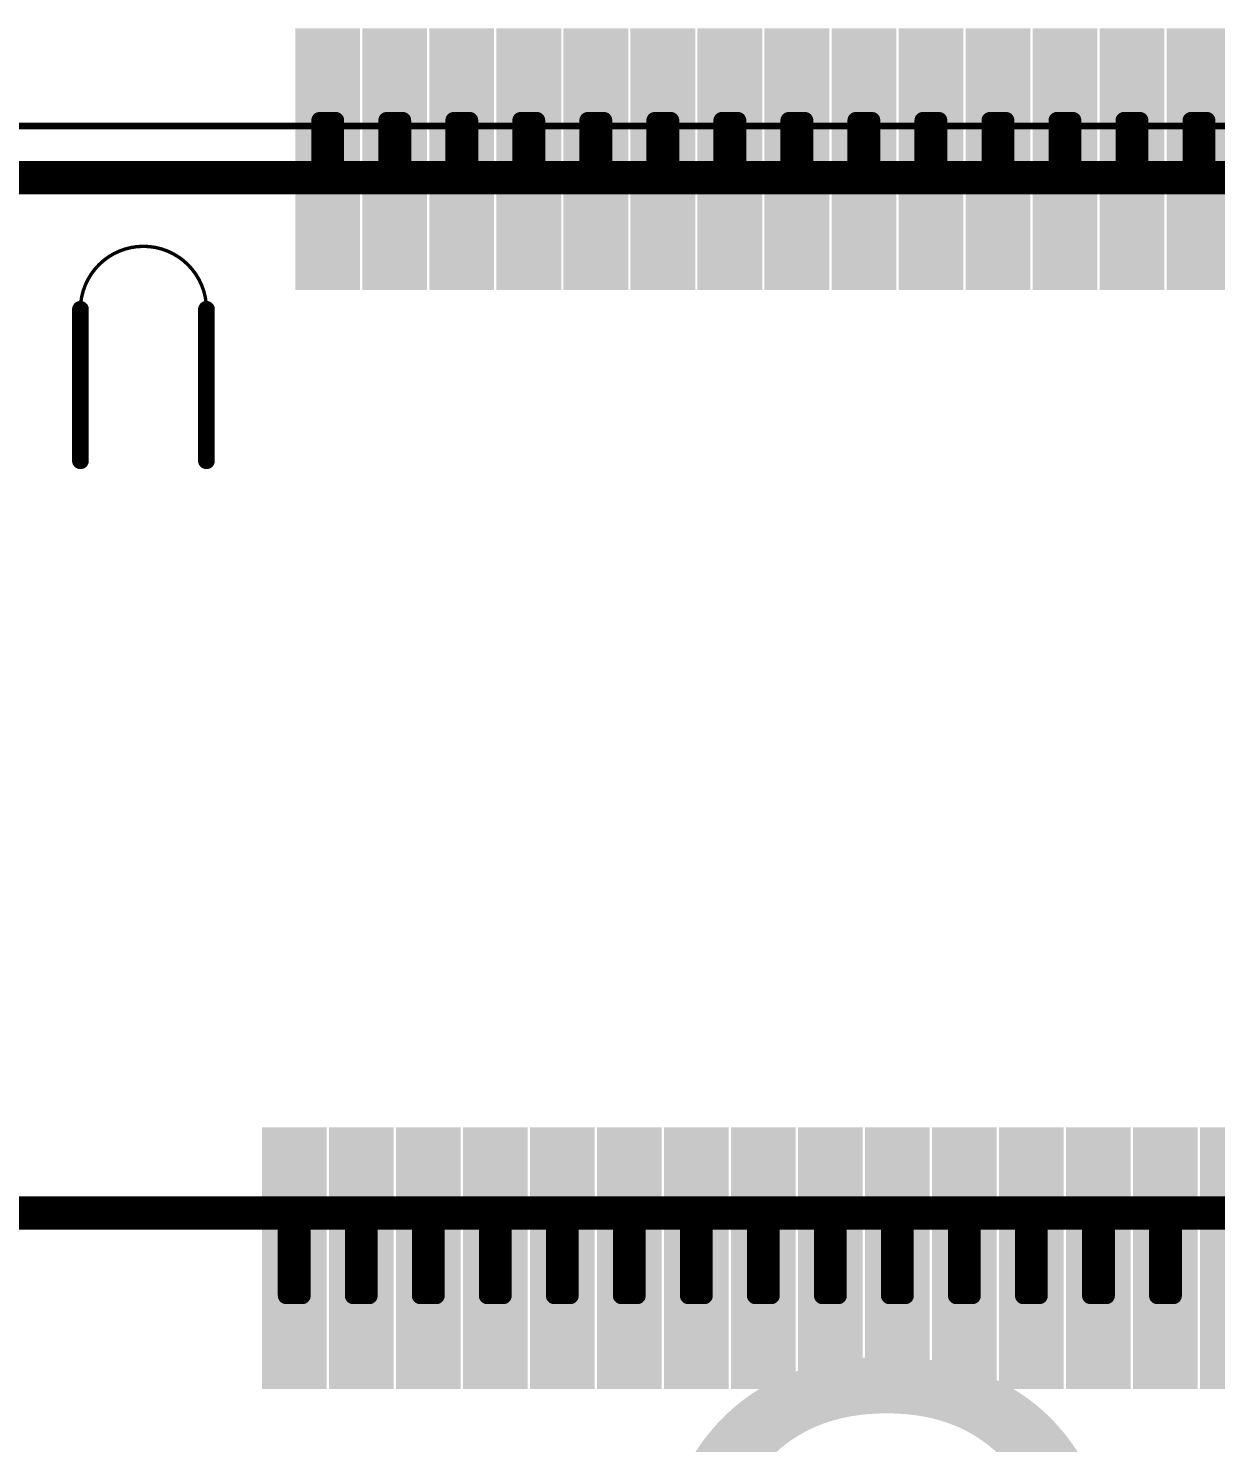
# Model space of a CAD drawing. Header units: millimetres. Extents: x 19.13 to 23.12, y 5.07 to 8.34.
# Drawn here: x 21.1321 to 21.4809, y 6.2619 to 6.6774 of the extents above; entities that cross this region are included whole.
import ezdxf

# ---------------------------------------------------------------- set-up
doc = ezdxf.new("R2010")
doc.units = ezdxf.units.MM
doc.header["$MEASUREMENT"] = 0
for name, color, linetype in [('Mechanical10', 56, 'Continuous'), ('Mechanical15', 56, 'Continuous'), ('TopLayer', 1, 'Continuous'), ('TopOverlay', 2, 'Continuous'), ('TopPaste', 8, 'Continuous'), ('TopSolder', 216, 'Continuous')]:
    doc.layers.add(name, color=color, linetype=linetype)

# ---------------------------------------------------------------- blocks, each defined once
blk = doc.blocks.new('CON_MINIPEX_075_SMT_RA_M2_KEYM_B_B_104')
at = {"layer": 'Mechanical15', "const_width": 0.00197}
blk.add_lwpolyline([(0.43504, 1.40551), (0.43504, -1.62205)], dxfattribs=at)
blk = doc.blocks.new('CON_SODIMM_260_SMT_RA_F_P005_484')
at = {"layer": 'Mechanical10', "const_width": 0.00491}
for points in [[(-0.43563, 0.32795), (-0.44035, 0.32795)], [(-0.44035, 0.32795), (-0.44035, 0.30118)], [(-0.43563, 0.32795), (-0.43563, 0.30118)], [(-0.41594, 0.32795), (-0.42067, 0.32795)], [(-0.42067, 0.32795), (-0.42067, 0.30118)], [(-0.41594, 0.32795), (-0.41594, 0.30118)], [(-0.39626, 0.32795), (-0.40098, 0.32795)], [(-0.40098, 0.32795), (-0.40098, 0.30118)], [(-0.39626, 0.32795), (-0.39626, 0.30118)], [(-0.37657, 0.32795), (-0.3813, 0.32795)], [(-0.3813, 0.32795), (-0.3813, 0.30118)], [(-0.37657, 0.32795), (-0.37657, 0.30118)], [(-0.35689, 0.32795), (-0.36161, 0.32795)], [(-0.36161, 0.32795), (-0.36161, 0.30118)], [(-0.35689, 0.32795), (-0.35689, 0.30118)], [(-0.3372, 0.32795), (-0.34193, 0.32795)], [(-0.34193, 0.32795), (-0.34193, 0.30118)], [(-0.3372, 0.32795), (-0.3372, 0.30118)], [(-0.31752, 0.32795), (-0.32224, 0.32795)], [(-0.32224, 0.32795), (-0.32224, 0.30118)], [(-0.31752, 0.32795), (-0.31752, 0.30118)], [(-0.29783, 0.32795), (-0.30256, 0.32795)], [(-0.30256, 0.32795), (-0.30256, 0.30118)], [(-0.29783, 0.32795), (-0.29783, 0.30118)], [(-0.27815, 0.32795), (-0.28287, 0.32795)], [(-0.28287, 0.32795), (-0.28287, 0.30118)], [(-0.27815, 0.32795), (-0.27815, 0.30118)], [(-0.25846, 0.32795), (-0.26319, 0.32795)], [(-0.26319, 0.32795), (-0.26319, 0.30118)], [(-0.25846, 0.32795), (-0.25846, 0.30118)], [(-0.23878, 0.32795), (-0.2435, 0.32795)], [(-0.2435, 0.32795), (-0.2435, 0.30118)], [(-0.23878, 0.32795), (-0.23878, 0.30118)], [(-0.21909, 0.32795), (-0.22382, 0.32795)], [(-0.22382, 0.32795), (-0.22382, 0.30118)], [(-0.21909, 0.32795), (-0.21909, 0.30118)], [(-0.19941, 0.32795), (-0.20413, 0.32795)], [(-0.20413, 0.32795), (-0.20413, 0.30118)], [(-0.19941, 0.32795), (-0.19941, 0.30118)], [(-0.17972, 0.32795), (-0.18445, 0.32795)], [(-0.18445, 0.32795), (-0.18445, 0.30118)], [(-0.17972, 0.32795), (-0.17972, 0.30118)], [(1.32382, 0.3061), (-1.31398, 0.3061)], [(1.32874, 0.30118), (-1.3189, 0.30118)], [(-0.1563, 0.08268), (-0.1563, 0.03819)], [(-0.11929, 0.08268), (-0.11929, 0.03819)], [(1.32874, 0.00197), (-1.32874, 0.00197)], [(-0.4502, 0.00197), (-0.4502, -0.01732)], [(-0.44547, 0.00197), (-0.44547, -0.01732)], [(-0.43051, 0.00197), (-0.43051, -0.01732)], [(-0.42579, 0.00197), (-0.42579, -0.01732)], [(-0.41083, 0.00197), (-0.41083, -0.01732)], [(-0.4061, 0.00197), (-0.4061, -0.01732)], [(-0.39114, 0.00197), (-0.39114, -0.01732)], [(-0.38642, 0.00197), (-0.38642, -0.01732)], [(-0.37146, 0.00197), (-0.37146, -0.01732)], [(-0.36673, 0.00197), (-0.36673, -0.01732)], [(-0.35177, 0.00197), (-0.35177, -0.01732)], [(-0.34705, 0.00197), (-0.34705, -0.01732)], [(-0.33209, 0.00197), (-0.33209, -0.01732)], [(-0.32736, 0.00197), (-0.32736, -0.01732)], [(-0.3124, 0.00197), (-0.3124, -0.01732)], [(-0.30768, 0.00197), (-0.30768, -0.01732)], [(-0.29272, 0.00197), (-0.29272, -0.01732)], [(-0.28799, 0.00197), (-0.28799, -0.01732)], [(-0.27303, 0.00197), (-0.27303, -0.01732)], [(-0.26831, 0.00197), (-0.26831, -0.01732)], [(-0.25335, 0.00197), (-0.25335, -0.01732)], [(-0.24862, 0.00197), (-0.24862, -0.01732)], [(-0.23366, 0.00197), (-0.23366, -0.01732)], [(-0.22894, 0.00197), (-0.22894, -0.01732)], [(-0.21398, 0.00197), (-0.21398, -0.01732)], [(-0.20925, 0.00197), (-0.20925, -0.01732)], [(-0.19429, 0.00197), (-0.19429, -0.01732)], [(-0.18957, 0.00197), (-0.18957, -0.01732)], [(1.32472, -0.00295), (-1.32472, -0.00295)], [(-0.44547, -0.01732), (-0.4502, -0.01732)], [(-0.42579, -0.01732), (-0.43051, -0.01732)], [(-0.4061, -0.01732), (-0.41083, -0.01732)], [(-0.38642, -0.01732), (-0.39114, -0.01732)], [(-0.36673, -0.01732), (-0.37146, -0.01732)], [(-0.34705, -0.01732), (-0.35177, -0.01732)], [(-0.32736, -0.01732), (-0.33209, -0.01732)], [(-0.30768, -0.01732), (-0.3124, -0.01732)], [(-0.28799, -0.01732), (-0.29272, -0.01732)], [(-0.26831, -0.01732), (-0.27303, -0.01732)], [(-0.24862, -0.01732), (-0.25335, -0.01732)], [(-0.22894, -0.01732), (-0.23366, -0.01732)], [(-0.20925, -0.01732), (-0.21398, -0.01732)], [(-0.18957, -0.01732), (-0.19429, -0.01732)]]:
    blk.add_lwpolyline(points, dxfattribs=at)
at = {"layer": 'Mechanical10'}
for points, const_width in [([(-0.44158, 0.32795, 1), (-0.43913, 0.32795, 1)], 0.00246), ([(-0.44158, 0.32795, 1), (-0.43913, 0.32795, 1)], 0.00246), ([(-0.43686, 0.32795, 1), (-0.4344, 0.32795, 1)], 0.00246), ([(-0.43686, 0.32795, 1), (-0.4344, 0.32795, 1)], 0.00246), ([(-0.4219, 0.32795, 1), (-0.41944, 0.32795, 1)], 0.00246), ([(-0.4219, 0.32795, 1), (-0.41944, 0.32795, 1)], 0.00246), ([(-0.41717, 0.32795, 1), (-0.41472, 0.32795, 1)], 0.00246), ([(-0.41717, 0.32795, 1), (-0.41472, 0.32795, 1)], 0.00246), ([(-0.40221, 0.32795, 1), (-0.39976, 0.32795, 1)], 0.00246), ([(-0.40221, 0.32795, 1), (-0.39976, 0.32795, 1)], 0.00246), ([(-0.39749, 0.32795, 1), (-0.39503, 0.32795, 1)], 0.00246), ([(-0.39749, 0.32795, 1), (-0.39503, 0.32795, 1)], 0.00246), ([(-0.38253, 0.32795, 1), (-0.38007, 0.32795, 1)], 0.00246), ([(-0.38253, 0.32795, 1), (-0.38007, 0.32795, 1)], 0.00246), ([(-0.3778, 0.32795, 1), (-0.37535, 0.32795, 1)], 0.00246), ([(-0.3778, 0.32795, 1), (-0.37535, 0.32795, 1)], 0.00246), ([(-0.36284, 0.32795, 1), (-0.36039, 0.32795, 1)], 0.00246), ([(-0.36284, 0.32795, 1), (-0.36039, 0.32795, 1)], 0.00246), ([(-0.35812, 0.32795, 1), (-0.35566, 0.32795, 1)], 0.00246), ([(-0.35812, 0.32795, 1), (-0.35566, 0.32795, 1)], 0.00246), ([(-0.34316, 0.32795, 1), (-0.3407, 0.32795, 1)], 0.00246), ([(-0.34316, 0.32795, 1), (-0.3407, 0.32795, 1)], 0.00246), ([(-0.33843, 0.32795, 1), (-0.33598, 0.32795, 1)], 0.00246), ([(-0.33843, 0.32795, 1), (-0.33598, 0.32795, 1)], 0.00246), ([(-0.32347, 0.32795, 1), (-0.32102, 0.32795, 1)], 0.00246), ([(-0.32347, 0.32795, 1), (-0.32102, 0.32795, 1)], 0.00246), ([(-0.31875, 0.32795, 1), (-0.31629, 0.32795, 1)], 0.00246), ([(-0.31875, 0.32795, 1), (-0.31629, 0.32795, 1)], 0.00246), ([(-0.30379, 0.32795, 1), (-0.30133, 0.32795, 1)], 0.00246), ([(-0.30379, 0.32795, 1), (-0.30133, 0.32795, 1)], 0.00246), ([(-0.29906, 0.32795, 1), (-0.29661, 0.32795, 1)], 0.00246), ([(-0.29906, 0.32795, 1), (-0.29661, 0.32795, 1)], 0.00246), ([(-0.2841, 0.32795, 1), (-0.28165, 0.32795, 1)], 0.00246), ([(-0.2841, 0.32795, 1), (-0.28165, 0.32795, 1)], 0.00246), ([(-0.27938, 0.32795, 1), (-0.27692, 0.32795, 1)], 0.00246), ([(-0.27938, 0.32795, 1), (-0.27692, 0.32795, 1)], 0.00246), ([(-0.26442, 0.32795, 1), (-0.26196, 0.32795, 1)], 0.00246), ([(-0.26442, 0.32795, 1), (-0.26196, 0.32795, 1)], 0.00246), ([(-0.25969, 0.32795, 1), (-0.25724, 0.32795, 1)], 0.00246), ([(-0.25969, 0.32795, 1), (-0.25724, 0.32795, 1)], 0.00246), ([(-0.24473, 0.32795, 1), (-0.24228, 0.32795, 1)], 0.00246), ([(-0.24473, 0.32795, 1), (-0.24228, 0.32795, 1)], 0.00246), ([(-0.24001, 0.32795, 1), (-0.23755, 0.32795, 1)], 0.00246), ([(-0.24001, 0.32795, 1), (-0.23755, 0.32795, 1)], 0.00246), ([(-0.22505, 0.32795, 1), (-0.22259, 0.32795, 1)], 0.00246), ([(-0.22505, 0.32795, 1), (-0.22259, 0.32795, 1)], 0.00246), ([(-0.22032, 0.32795, 1), (-0.21787, 0.32795, 1)], 0.00246), ([(-0.22032, 0.32795, 1), (-0.21787, 0.32795, 1)], 0.00246), ([(-0.20536, 0.32795, 1), (-0.20291, 0.32795, 1)], 0.00246), ([(-0.20536, 0.32795, 1), (-0.20291, 0.32795, 1)], 0.00246), ([(-0.20064, 0.32795, 1), (-0.19818, 0.32795, 1)], 0.00246), ([(-0.20064, 0.32795, 1), (-0.19818, 0.32795, 1)], 0.00246), ([(-0.18568, 0.32795, 1), (-0.18322, 0.32795, 1)], 0.00246), ([(-0.18568, 0.32795, 1), (-0.18322, 0.32795, 1)], 0.00246), ([(-0.18095, 0.32795, 1), (-0.1785, 0.32795, 1)], 0.00246), ([(-0.18095, 0.32795, 1), (-0.1785, 0.32795, 1)], 0.00246), ([(-0.44158, 0.30118, 1), (-0.43913, 0.30118, 1)], 0.00246), ([(-0.43686, 0.30118, 1), (-0.4344, 0.30118, 1)], 0.00246), ([(-0.4219, 0.30118, 1), (-0.41944, 0.30118, 1)], 0.00246), ([(-0.41717, 0.30118, 1), (-0.41472, 0.30118, 1)], 0.00246), ([(-0.40221, 0.30118, 1), (-0.39976, 0.30118, 1)], 0.00246), ([(-0.39749, 0.30118, 1), (-0.39503, 0.30118, 1)], 0.00246), ([(-0.38253, 0.30118, 1), (-0.38007, 0.30118, 1)], 0.00246), ([(-0.3778, 0.30118, 1), (-0.37535, 0.30118, 1)], 0.00246), ([(-0.36284, 0.30118, 1), (-0.36039, 0.30118, 1)], 0.00246), ([(-0.35812, 0.30118, 1), (-0.35566, 0.30118, 1)], 0.00246), ([(-0.34316, 0.30118, 1), (-0.3407, 0.30118, 1)], 0.00246), ([(-0.33843, 0.30118, 1), (-0.33598, 0.30118, 1)], 0.00246), ([(-0.32347, 0.30118, 1), (-0.32102, 0.30118, 1)], 0.00246), ([(-0.31875, 0.30118, 1), (-0.31629, 0.30118, 1)], 0.00246), ([(-0.30379, 0.30118, 1), (-0.30133, 0.30118, 1)], 0.00246), ([(-0.29906, 0.30118, 1), (-0.29661, 0.30118, 1)], 0.00246), ([(-0.2841, 0.30118, 1), (-0.28165, 0.30118, 1)], 0.00246), ([(-0.27938, 0.30118, 1), (-0.27692, 0.30118, 1)], 0.00246), ([(-0.26442, 0.30118, 1), (-0.26196, 0.30118, 1)], 0.00246), ([(-0.25969, 0.30118, 1), (-0.25724, 0.30118, 1)], 0.00246), ([(-0.24473, 0.30118, 1), (-0.24228, 0.30118, 1)], 0.00246), ([(-0.24001, 0.30118, 1), (-0.23755, 0.30118, 1)], 0.00246), ([(-0.22505, 0.30118, 1), (-0.22259, 0.30118, 1)], 0.00246), ([(-0.22032, 0.30118, 1), (-0.21787, 0.30118, 1)], 0.00246), ([(-0.20536, 0.30118, 1), (-0.20291, 0.30118, 1)], 0.00246), ([(-0.20064, 0.30118, 1), (-0.19818, 0.30118, 1)], 0.00246), ([(-0.18568, 0.30118, 1), (-0.18322, 0.30118, 1)], 0.00246), ([(-0.18095, 0.30118, 1), (-0.1785, 0.30118, 1)], 0.00246), ([(-0.15753, 0.08268, 1), (-0.15507, 0.08268, 1)], 0.00246), ([(-0.12052, 0.08268, 1), (-0.11806, 0.08268, 1)], 0.00246), ([(-0.15753, 0.03819, 1), (-0.15507, 0.03819, 1)], 0.00246), ([(-0.15655, 0.03819, 1), (-0.15605, 0.03819, 1)], 0.0005), ([(-0.12052, 0.03819, 1), (-0.11806, 0.03819, 1)], 0.00246), ([(-0.11954, 0.03819, 1), (-0.11904, 0.03819, 1)], 0.0005), ([(-0.45142, 0.00197, 1), (-0.44897, 0.00197, 1)], 0.00246), ([(-0.4467, 0.00197, 1), (-0.44424, 0.00197, 1)], 0.00246), ([(-0.43174, 0.00197, 1), (-0.42928, 0.00197, 1)], 0.00246), ([(-0.42701, 0.00197, 1), (-0.42456, 0.00197, 1)], 0.00246), ([(-0.41205, 0.00197, 1), (-0.4096, 0.00197, 1)], 0.00246), ([(-0.40733, 0.00197, 1), (-0.40487, 0.00197, 1)], 0.00246), ([(-0.39237, 0.00197, 1), (-0.38991, 0.00197, 1)], 0.00246), ([(-0.38764, 0.00197, 1), (-0.38519, 0.00197, 1)], 0.00246), ([(-0.37268, 0.00197, 1), (-0.37023, 0.00197, 1)], 0.00246), ([(-0.36796, 0.00197, 1), (-0.3655, 0.00197, 1)], 0.00246), ([(-0.353, 0.00197, 1), (-0.35054, 0.00197, 1)], 0.00246), ([(-0.34827, 0.00197, 1), (-0.34582, 0.00197, 1)], 0.00246), ([(-0.33331, 0.00197, 1), (-0.33086, 0.00197, 1)], 0.00246), ([(-0.32859, 0.00197, 1), (-0.32613, 0.00197, 1)], 0.00246), ([(-0.31363, 0.00197, 1), (-0.31117, 0.00197, 1)], 0.00246), ([(-0.3089, 0.00197, 1), (-0.30645, 0.00197, 1)], 0.00246), ([(-0.29394, 0.00197, 1), (-0.29149, 0.00197, 1)], 0.00246), ([(-0.28922, 0.00197, 1), (-0.28676, 0.00197, 1)], 0.00246), ([(-0.27426, 0.00197, 1), (-0.2718, 0.00197, 1)], 0.00246), ([(-0.26953, 0.00197, 1), (-0.26708, 0.00197, 1)], 0.00246), ([(-0.25457, 0.00197, 1), (-0.25212, 0.00197, 1)], 0.00246), ([(-0.24985, 0.00197, 1), (-0.24739, 0.00197, 1)], 0.00246), ([(-0.23489, 0.00197, 1), (-0.23243, 0.00197, 1)], 0.00246), ([(-0.23016, 0.00197, 1), (-0.22771, 0.00197, 1)], 0.00246), ([(-0.2152, 0.00197, 1), (-0.21275, 0.00197, 1)], 0.00246), ([(-0.21048, 0.00197, 1), (-0.20802, 0.00197, 1)], 0.00246), ([(-0.19552, 0.00197, 1), (-0.19306, 0.00197, 1)], 0.00246), ([(-0.19079, 0.00197, 1), (-0.18834, 0.00197, 1)], 0.00246), ([(-0.45142, -0.01732, 1), (-0.44897, -0.01732, 1)], 0.00246), ([(-0.45142, -0.01732, 1), (-0.44897, -0.01732, 1)], 0.00246), ([(-0.4467, -0.01732, 1), (-0.44424, -0.01732, 1)], 0.00246), ([(-0.4467, -0.01732, 1), (-0.44424, -0.01732, 1)], 0.00246), ([(-0.43174, -0.01732, 1), (-0.42928, -0.01732, 1)], 0.00246), ([(-0.43174, -0.01732, 1), (-0.42928, -0.01732, 1)], 0.00246), ([(-0.42701, -0.01732, 1), (-0.42456, -0.01732, 1)], 0.00246), ([(-0.42701, -0.01732, 1), (-0.42456, -0.01732, 1)], 0.00246), ([(-0.41205, -0.01732, 1), (-0.4096, -0.01732, 1)], 0.00246), ([(-0.41205, -0.01732, 1), (-0.4096, -0.01732, 1)], 0.00246), ([(-0.40733, -0.01732, 1), (-0.40487, -0.01732, 1)], 0.00246), ([(-0.40733, -0.01732, 1), (-0.40487, -0.01732, 1)], 0.00246), ([(-0.39237, -0.01732, 1), (-0.38991, -0.01732, 1)], 0.00246), ([(-0.39237, -0.01732, 1), (-0.38991, -0.01732, 1)], 0.00246), ([(-0.38764, -0.01732, 1), (-0.38519, -0.01732, 1)], 0.00246), ([(-0.38764, -0.01732, 1), (-0.38519, -0.01732, 1)], 0.00246), ([(-0.37268, -0.01732, 1), (-0.37023, -0.01732, 1)], 0.00246), ([(-0.37268, -0.01732, 1), (-0.37023, -0.01732, 1)], 0.00246), ([(-0.36796, -0.01732, 1), (-0.3655, -0.01732, 1)], 0.00246), ([(-0.36796, -0.01732, 1), (-0.3655, -0.01732, 1)], 0.00246), ([(-0.353, -0.01732, 1), (-0.35054, -0.01732, 1)], 0.00246), ([(-0.353, -0.01732, 1), (-0.35054, -0.01732, 1)], 0.00246), ([(-0.34827, -0.01732, 1), (-0.34582, -0.01732, 1)], 0.00246), ([(-0.34827, -0.01732, 1), (-0.34582, -0.01732, 1)], 0.00246), ([(-0.33331, -0.01732, 1), (-0.33086, -0.01732, 1)], 0.00246), ([(-0.33331, -0.01732, 1), (-0.33086, -0.01732, 1)], 0.00246), ([(-0.32859, -0.01732, 1), (-0.32613, -0.01732, 1)], 0.00246), ([(-0.32859, -0.01732, 1), (-0.32613, -0.01732, 1)], 0.00246), ([(-0.31363, -0.01732, 1), (-0.31117, -0.01732, 1)], 0.00246), ([(-0.31363, -0.01732, 1), (-0.31117, -0.01732, 1)], 0.00246), ([(-0.3089, -0.01732, 1), (-0.30645, -0.01732, 1)], 0.00246), ([(-0.3089, -0.01732, 1), (-0.30645, -0.01732, 1)], 0.00246), ([(-0.29394, -0.01732, 1), (-0.29149, -0.01732, 1)], 0.00246), ([(-0.29394, -0.01732, 1), (-0.29149, -0.01732, 1)], 0.00246), ([(-0.28922, -0.01732, 1), (-0.28676, -0.01732, 1)], 0.00246), ([(-0.28922, -0.01732, 1), (-0.28676, -0.01732, 1)], 0.00246), ([(-0.27426, -0.01732, 1), (-0.2718, -0.01732, 1)], 0.00246), ([(-0.27426, -0.01732, 1), (-0.2718, -0.01732, 1)], 0.00246), ([(-0.26953, -0.01732, 1), (-0.26708, -0.01732, 1)], 0.00246), ([(-0.26953, -0.01732, 1), (-0.26708, -0.01732, 1)], 0.00246), ([(-0.25457, -0.01732, 1), (-0.25212, -0.01732, 1)], 0.00246), ([(-0.25457, -0.01732, 1), (-0.25212, -0.01732, 1)], 0.00246), ([(-0.24985, -0.01732, 1), (-0.24739, -0.01732, 1)], 0.00246), ([(-0.24985, -0.01732, 1), (-0.24739, -0.01732, 1)], 0.00246), ([(-0.23489, -0.01732, 1), (-0.23243, -0.01732, 1)], 0.00246), ([(-0.23489, -0.01732, 1), (-0.23243, -0.01732, 1)], 0.00246), ([(-0.23016, -0.01732, 1), (-0.22771, -0.01732, 1)], 0.00246), ([(-0.23016, -0.01732, 1), (-0.22771, -0.01732, 1)], 0.00246), ([(-0.2152, -0.01732, 1), (-0.21275, -0.01732, 1)], 0.00246), ([(-0.2152, -0.01732, 1), (-0.21275, -0.01732, 1)], 0.00246), ([(-0.21048, -0.01732, 1), (-0.20802, -0.01732, 1)], 0.00246), ([(-0.21048, -0.01732, 1), (-0.20802, -0.01732, 1)], 0.00246), ([(-0.19552, -0.01732, 1), (-0.19306, -0.01732, 1)], 0.00246), ([(-0.19552, -0.01732, 1), (-0.19306, -0.01732, 1)], 0.00246), ([(-0.19079, -0.01732, 1), (-0.18834, -0.01732, 1)], 0.00246), ([(-0.19079, -0.01732, 1), (-0.18834, -0.01732, 1)], 0.00246)]:
    blk.add_lwpolyline(points, format="xyb", close=True, dxfattribs=dict(at, const_width=const_width))
at = {"layer": 'Mechanical10', "const_width": 0.001}
blk.add_lwpolyline([(-0.11929, 0.03819, -1), (-0.1563, 0.03819)], format="xyb", dxfattribs=at)
at = {"layer": 'TopLayer'}
for points in [[(-0.45217, 0.35138), (-0.46319, 0.35138), (-0.45217, 0.28248), (-0.46319, 0.28248)], [(-0.43248, 0.35138), (-0.4435, 0.35138), (-0.43248, 0.28248), (-0.4435, 0.28248)], [(-0.4128, 0.35138), (-0.42382, 0.35138), (-0.4128, 0.28248), (-0.42382, 0.28248)], [(-0.39311, 0.35138), (-0.40413, 0.35138), (-0.39311, 0.28248), (-0.40413, 0.28248)], [(-0.37343, 0.35138), (-0.38445, 0.35138), (-0.37343, 0.28248), (-0.38445, 0.28248)], [(-0.35374, 0.35138), (-0.36476, 0.35138), (-0.35374, 0.28248), (-0.36476, 0.28248)], [(-0.33406, 0.35138), (-0.34508, 0.35138), (-0.33406, 0.28248), (-0.34508, 0.28248)], [(-0.31437, 0.35138), (-0.32539, 0.35138), (-0.31437, 0.28248), (-0.32539, 0.28248)], [(-0.29468, 0.35138), (-0.30571, 0.35138), (-0.29468, 0.28248), (-0.30571, 0.28248)], [(-0.275, 0.35138), (-0.28602, 0.35138), (-0.275, 0.28248), (-0.28602, 0.28248)], [(-0.25531, 0.35138), (-0.26634, 0.35138), (-0.25531, 0.28248), (-0.26634, 0.28248)], [(-0.23563, 0.35138), (-0.24665, 0.35138), (-0.23563, 0.28248), (-0.24665, 0.28248)], [(-0.21594, 0.35138), (-0.22697, 0.35138), (-0.21594, 0.28248), (-0.22697, 0.28248)], [(-0.19626, 0.35138), (-0.20728, 0.35138), (-0.19626, 0.28248), (-0.20728, 0.28248)], [(-0.17657, 0.35138), (-0.1876, 0.35138), (-0.17657, 0.28248), (-0.1876, 0.28248)], [(-0.44232, 0.02854), (-0.45335, 0.02854), (-0.44232, -0.04035), (-0.45335, -0.04035)], [(-0.42264, 0.02854), (-0.43366, 0.02854), (-0.42264, -0.04035), (-0.43366, -0.04035)], [(-0.40295, 0.02854), (-0.41398, 0.02854), (-0.40295, -0.04035), (-0.41398, -0.04035)], [(-0.38327, 0.02854), (-0.39429, 0.02854), (-0.38327, -0.04035), (-0.39429, -0.04035)], [(-0.36358, 0.02854), (-0.37461, 0.02854), (-0.36358, -0.04035), (-0.37461, -0.04035)], [(-0.3439, 0.02854), (-0.35492, 0.02854), (-0.3439, -0.04035), (-0.35492, -0.04035)], [(-0.32421, 0.02854), (-0.33524, 0.02854), (-0.32421, -0.04035), (-0.33524, -0.04035)], [(-0.30453, 0.02854), (-0.31555, 0.02854), (-0.30453, -0.04035), (-0.31555, -0.04035)], [(-0.28484, 0.02854), (-0.29587, 0.02854), (-0.28484, -0.04035), (-0.29587, -0.04035)], [(-0.26516, 0.02854), (-0.27618, 0.02854), (-0.26516, -0.04035), (-0.27618, -0.04035)], [(-0.24547, 0.02854), (-0.2565, 0.02854), (-0.24547, -0.04035), (-0.2565, -0.04035)], [(-0.22579, 0.02854), (-0.23681, 0.02854), (-0.22579, -0.04035), (-0.23681, -0.04035)], [(-0.2061, 0.02854), (-0.21713, 0.02854), (-0.2061, -0.04035), (-0.21713, -0.04035)], [(-0.18642, 0.02854), (-0.19744, 0.02854), (-0.18642, -0.04035), (-0.19744, -0.04035)]]:
    blk.add_solid(points, dxfattribs=at)
at = {"layer": 'TopPaste'}
for points in [[(-0.45217, 0.35138), (-0.46319, 0.35138), (-0.45217, 0.28248), (-0.46319, 0.28248)], [(-0.43248, 0.35138), (-0.4435, 0.35138), (-0.43248, 0.28248), (-0.4435, 0.28248)], [(-0.4128, 0.35138), (-0.42382, 0.35138), (-0.4128, 0.28248), (-0.42382, 0.28248)], [(-0.39311, 0.35138), (-0.40413, 0.35138), (-0.39311, 0.28248), (-0.40413, 0.28248)], [(-0.37343, 0.35138), (-0.38445, 0.35138), (-0.37343, 0.28248), (-0.38445, 0.28248)], [(-0.35374, 0.35138), (-0.36476, 0.35138), (-0.35374, 0.28248), (-0.36476, 0.28248)], [(-0.33406, 0.35138), (-0.34508, 0.35138), (-0.33406, 0.28248), (-0.34508, 0.28248)], [(-0.31437, 0.35138), (-0.32539, 0.35138), (-0.31437, 0.28248), (-0.32539, 0.28248)], [(-0.29468, 0.35138), (-0.30571, 0.35138), (-0.29468, 0.28248), (-0.30571, 0.28248)], [(-0.275, 0.35138), (-0.28602, 0.35138), (-0.275, 0.28248), (-0.28602, 0.28248)], [(-0.25531, 0.35138), (-0.26634, 0.35138), (-0.25531, 0.28248), (-0.26634, 0.28248)], [(-0.23563, 0.35138), (-0.24665, 0.35138), (-0.23563, 0.28248), (-0.24665, 0.28248)], [(-0.21594, 0.35138), (-0.22697, 0.35138), (-0.21594, 0.28248), (-0.22697, 0.28248)], [(-0.19626, 0.35138), (-0.20728, 0.35138), (-0.19626, 0.28248), (-0.20728, 0.28248)], [(-0.17657, 0.35138), (-0.1876, 0.35138), (-0.17657, 0.28248), (-0.1876, 0.28248)], [(-0.44232, 0.02854), (-0.45335, 0.02854), (-0.44232, -0.04035), (-0.45335, -0.04035)], [(-0.42264, 0.02854), (-0.43366, 0.02854), (-0.42264, -0.04035), (-0.43366, -0.04035)], [(-0.40295, 0.02854), (-0.41398, 0.02854), (-0.40295, -0.04035), (-0.41398, -0.04035)], [(-0.38327, 0.02854), (-0.39429, 0.02854), (-0.38327, -0.04035), (-0.39429, -0.04035)], [(-0.36358, 0.02854), (-0.37461, 0.02854), (-0.36358, -0.04035), (-0.37461, -0.04035)], [(-0.3439, 0.02854), (-0.35492, 0.02854), (-0.3439, -0.04035), (-0.35492, -0.04035)], [(-0.32421, 0.02854), (-0.33524, 0.02854), (-0.32421, -0.04035), (-0.33524, -0.04035)], [(-0.30453, 0.02854), (-0.31555, 0.02854), (-0.30453, -0.04035), (-0.31555, -0.04035)], [(-0.28484, 0.02854), (-0.29587, 0.02854), (-0.28484, -0.04035), (-0.29587, -0.04035)], [(-0.26516, 0.02854), (-0.27618, 0.02854), (-0.26516, -0.04035), (-0.27618, -0.04035)], [(-0.24547, 0.02854), (-0.2565, 0.02854), (-0.24547, -0.04035), (-0.2565, -0.04035)], [(-0.22579, 0.02854), (-0.23681, 0.02854), (-0.22579, -0.04035), (-0.23681, -0.04035)], [(-0.2061, 0.02854), (-0.21713, 0.02854), (-0.2061, -0.04035), (-0.21713, -0.04035)], [(-0.18642, 0.02854), (-0.19744, 0.02854), (-0.18642, -0.04035), (-0.19744, -0.04035)]]:
    blk.add_solid(points, dxfattribs=at)
at = {"layer": 'TopSolder'}
for points in [[(-0.44817, 0.35538), (-0.46719, 0.35538), (-0.44817, 0.27848), (-0.46719, 0.27848)], [(-0.42848, 0.35538), (-0.4475, 0.35538), (-0.42848, 0.27848), (-0.4475, 0.27848)], [(-0.4088, 0.35538), (-0.42782, 0.35538), (-0.4088, 0.27848), (-0.42782, 0.27848)], [(-0.38911, 0.35538), (-0.40813, 0.35538), (-0.38911, 0.27848), (-0.40813, 0.27848)], [(-0.36943, 0.35538), (-0.38845, 0.35538), (-0.36943, 0.27848), (-0.38845, 0.27848)], [(-0.34974, 0.35538), (-0.36876, 0.35538), (-0.34974, 0.27848), (-0.36876, 0.27848)], [(-0.33006, 0.35538), (-0.34908, 0.35538), (-0.33006, 0.27848), (-0.34908, 0.27848)], [(-0.31037, 0.35538), (-0.32939, 0.35538), (-0.31037, 0.27848), (-0.32939, 0.27848)], [(-0.29069, 0.35538), (-0.30971, 0.35538), (-0.29069, 0.27848), (-0.30971, 0.27848)], [(-0.271, 0.35538), (-0.29002, 0.35538), (-0.271, 0.27848), (-0.29002, 0.27848)], [(-0.25131, 0.35538), (-0.27034, 0.35538), (-0.25131, 0.27848), (-0.27034, 0.27848)], [(-0.23163, 0.35538), (-0.25065, 0.35538), (-0.23163, 0.27848), (-0.25065, 0.27848)], [(-0.21194, 0.35538), (-0.23097, 0.35538), (-0.21194, 0.27848), (-0.23097, 0.27848)], [(-0.19226, 0.35538), (-0.21128, 0.35538), (-0.19226, 0.27848), (-0.21128, 0.27848)], [(-0.17257, 0.35538), (-0.1916, 0.35538), (-0.17257, 0.27848), (-0.1916, 0.27848)], [(-0.43832, 0.03254), (-0.45735, 0.03254), (-0.43832, -0.04435), (-0.45735, -0.04435)], [(-0.41864, 0.03254), (-0.43766, 0.03254), (-0.41864, -0.04435), (-0.43766, -0.04435)], [(-0.39895, 0.03254), (-0.41798, 0.03254), (-0.39895, -0.04435), (-0.41798, -0.04435)], [(-0.37927, 0.03254), (-0.39829, 0.03254), (-0.37927, -0.04435), (-0.39829, -0.04435)], [(-0.35958, 0.03254), (-0.37861, 0.03254), (-0.35958, -0.04435), (-0.37861, -0.04435)], [(-0.3399, 0.03254), (-0.35892, 0.03254), (-0.3399, -0.04435), (-0.35892, -0.04435)], [(-0.32021, 0.03254), (-0.33924, 0.03254), (-0.32021, -0.04435), (-0.33924, -0.04435)], [(-0.30053, 0.03254), (-0.31955, 0.03254), (-0.30053, -0.04435), (-0.31955, -0.04435)], [(-0.28084, 0.03254), (-0.29987, 0.03254), (-0.28084, -0.04435), (-0.29987, -0.04435)], [(-0.26116, 0.03254), (-0.28018, 0.03254), (-0.26116, -0.04435), (-0.28018, -0.04435)], [(-0.24147, 0.03254), (-0.2605, 0.03254), (-0.24147, -0.04435), (-0.2605, -0.04435)], [(-0.22179, 0.03254), (-0.24081, 0.03254), (-0.22179, -0.04435), (-0.24081, -0.04435)], [(-0.2021, 0.03254), (-0.22113, 0.03254), (-0.2021, -0.04435), (-0.22113, -0.04435)], [(-0.18242, 0.03254), (-0.20144, 0.03254), (-0.18242, -0.04435), (-0.20144, -0.04435)]]:
    blk.add_solid(points, dxfattribs=at)

msp = doc.modelspace()

# ---------------------------------------------------------------- block references
for name, p, rotation in [('CON_SODIMM_260_SMT_RA_F_P005_484', (21.0281, 6.63303), 180), ('CON_MINIPEX_075_SMT_RA_M2_KEYM_B_B_104', (20.91058, 7.08374), 270)]:
    msp.add_blockref(name, p, dxfattribs=dict(rotation=rotation))

# ---------------------------------------------------------------- texts
at = {"layer": 'TopOverlay'}
msp.add_text('Omni3576', height=0.15, rotation=360, dxfattribs=at).set_placement((21.30625, 6.13492))

doc.saveas('drawing.dxf')
